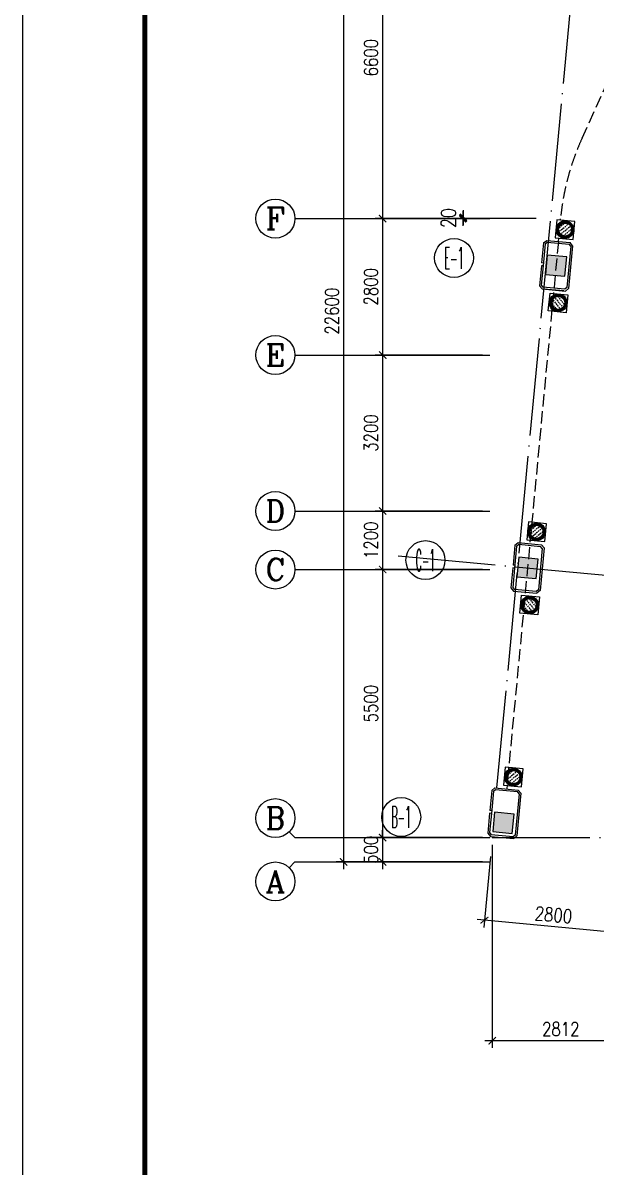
# Model space of a CAD drawing. Extents: x 0 to 121123, y -139549 to 0.
# Drawn here: x 16023 to 27777, y -118759 to -95285 of the extents above; entities that cross this region are included whole.
import ezdxf
from ezdxf.enums import TextEntityAlignment as Align

# ---------------------------------------------------------------- set-up
doc = ezdxf.new("R2010")
doc.units = 0
doc.header["$LTSCALE"] = 1000
doc.header["$MEASUREMENT"] = 0
doc.linetypes.add('DASH', pattern=[0.35, 0.25, -0.1])
doc.linetypes.add('DOTE', pattern=[2.42, 2, -0.2, 0.02, -0.2])
doc.layers.get('0').update_dxf_attribs({"linetype": 'CONTINUOUS'})
doc.layers.get('DEFPOINTS').update_dxf_attribs({"linetype": 'CONTINUOUS'})
for name, color, linetype in [('AXIS', 7, 'CONTINUOUS'), ('AXIS_TEXT', 7, 'CONTINUOUS'), ('DOTE', 252, 'DOTE'), ('PUB_TITLE', 7, 'CONTINUOUS'), ('WALL', 7, 'CONTINUOUS'), ('WINDOW', 7, 'CONTINUOUS'), ('柱', 7, 'CONTINUOUS')]:
    doc.layers.add(name, color=color, linetype=linetype)
doc.styles.add('COMPLEX', font='COMPLEX.shx', dxfattribs={"width": 0.8})
doc.styles.add('DIM_FONT', font='romanc.shx', dxfattribs={"width": 0.8})
doc.dimstyles.new('NORMAL', dxfattribs={"dimtxt": 300, "dimasz": 1, "dimexe": 250, "dimexo": 300, "dimgap": 150, "dimtad": 1, "dimdec": 0, "dimdsep": 46, "dimtxsty": 'DIM_FONT', "dimblk": '_DIMX', "dimblk1": 'ARCHTICK', "dimblk2": 'ARCHTICK', "dimcen": 0.09, "dimdle": 200, "dimclrt": 7, "dimadec": 0, "dimazin": 0, "dimtfac": 1, "dimtdec": 0, "dimtix": 1, "dimtmove": 2, "dimatfit": 3, "dimldrblk": '_DIMX', "dimfxl": 0, "dimtolj": 1, "dimtzin": 0, "dimarcsym": 0})
doc.dimstyles.new('S100', dxfattribs={"dimtxt": 280, "dimasz": 150, "dimexe": 150, "dimexo": 150, "dimgap": 100, "dimtad": 1, "dimdec": 0, "dimzin": 0, "dimdsep": 46, "dimtxsty": 'DIM_FONT', "dimblk": '_DIMX', "dimblk1": 'ARCHTICK', "dimblk2": 'ARCHTICK', "dimsah": 1, "dimcen": 0.09, "dimdle": 150, "dimclrt": 7, "dimadec": 0, "dimazin": 0, "dimtfac": 1, "dimtdec": 0, "dimtix": 1, "dimtmove": 2, "dimatfit": 3, "dimldrblk": 'ARCHTICK', "dimfxl": 0, "dimtolj": 1, "dimtzin": 0, "dimarcsym": 0})

# ---------------------------------------------------------------- blocks, each defined once
blk = doc.blocks.new('_ARCHTICK')
at = {"color": 0, "linetype": 'ByBlock', "const_width": 0.15}
blk.add_lwpolyline([(-0.5, -0.5), (0.5, 0.5)], dxfattribs=at)
blk = doc.blocks.new('*D90')
at = {"color": 0, "linetype": 'ByBlock'}
for p, q in [((24072, -30202), (21072, -30202)), ((21222, -30052), (21222, -52952)), ((24072, -52802), (21072, -52802))]:
    blk.add_line(p, q, dxfattribs=at)
at = {"layer": 'DEFPOINTS', "color": 0, "linetype": 'ByBlock'}
for p in [(24222, -30202), (21222, -52802), (24222, -52802)]:
    blk.add_point(p, dxfattribs=at)
at = {"color": 0, "linetype": 'ByBlock', "xscale": 150, "yscale": 150, "zscale": 150}
for p, rotation in [((21222, -30202), 90), ((21222, -52802), 270)]:
    blk.add_blockref('_ARCHTICK', p, dxfattribs=dict(at, rotation=rotation))
at = {"color": 7, "linetype": 'ByBlock', "insert": (20982, -41502), "char_height": 280, "attachment_point": 5, "rotation": 90, "style": 'DIM_FONT'}
blk.add_mtext('\\A1;22600', dxfattribs=at)
blk = doc.blocks.new('_DIMX')
blk.add_line((-150, 0), (150, 0))
at = {"const_width": 50}
blk.add_lwpolyline([(-70, -70), (70, 70)], dxfattribs=at)
blk = doc.blocks.new('*D91')
at = {"color": 0, "linetype": 'ByBlock'}
for p, q in [((22022, -46652), (22022, -52452)), ((24072, -46802), (21872, -46802)), ((24072, -52302), (21872, -52302))]:
    blk.add_line(p, q, dxfattribs=at)
at = {"layer": 'DEFPOINTS', "color": 0, "linetype": 'ByBlock'}
for p in [(24222, -46802), (22022, -52302), (24222, -52302)]:
    blk.add_point(p, dxfattribs=at)
at = {"color": 0, "linetype": 'ByBlock', "xscale": 150, "yscale": 150, "zscale": 150}
for p, rotation in [((22022, -46802), 90), ((22022, -52302), 270)]:
    blk.add_blockref('_ARCHTICK', p, dxfattribs=dict(at, rotation=rotation))
at = {"color": 7, "linetype": 'ByBlock', "insert": (21782, -49552), "char_height": 280, "attachment_point": 5, "rotation": 90, "style": 'DIM_FONT'}
blk.add_mtext('\\A1;5500', dxfattribs=at)
blk = doc.blocks.new('*D94')
at = {"color": 0, "linetype": 'ByBlock'}
for p, q in [((24072, -52302), (21872, -52302)), ((22022, -52302), (22022, -52152)), ((22022, -52302), (22022, -52802)), ((24072, -52802), (21872, -52802)), ((22022, -52802), (22022, -52952))]:
    blk.add_line(p, q, dxfattribs=at)
at = {"layer": 'DEFPOINTS', "color": 0, "linetype": 'ByBlock'}
for p in [(24222, -52302), (22022, -52802), (24222, -52802)]:
    blk.add_point(p, dxfattribs=at)
at = {"color": 0, "linetype": 'ByBlock', "xscale": 150, "yscale": 150, "zscale": 150}
for p, rotation in [((22022, -52302), 270), ((22022, -52802), 90)]:
    blk.add_blockref('_ARCHTICK', p, dxfattribs=dict(at, rotation=rotation))
at = {"color": 7, "linetype": 'ByBlock', "insert": (21782, -52552), "char_height": 280, "attachment_point": 5, "rotation": 90, "style": 'DIM_FONT'}
blk.add_mtext('\\A1;500', dxfattribs=at)
blk = doc.blocks.new('*D99')
at = {"color": 0, "linetype": 'ByBlock'}
for p, q in [((22022, -32852), (22022, -39752)), ((24072, -33002), (21872, -33002)), ((24072, -39602), (21872, -39602))]:
    blk.add_line(p, q, dxfattribs=at)
at = {"layer": 'DEFPOINTS', "color": 0, "linetype": 'ByBlock'}
for p in [(24222, -33002), (22022, -39602), (24222, -39602)]:
    blk.add_point(p, dxfattribs=at)
at = {"color": 0, "linetype": 'ByBlock', "xscale": 150, "yscale": 150, "zscale": 150}
for p, rotation in [((22022, -33002), 90), ((22022, -39602), 270)]:
    blk.add_blockref('_ARCHTICK', p, dxfattribs=dict(at, rotation=rotation))
at = {"color": 7, "linetype": 'ByBlock', "insert": (21782, -36302), "char_height": 280, "attachment_point": 5, "rotation": 90, "style": 'DIM_FONT'}
blk.add_mtext('\\A1;6600', dxfattribs=at)
blk = doc.blocks.new('*D100')
at = {"color": 0, "linetype": 'ByBlock'}
for p, q in [((22022, -45452), (22022, -46952)), ((24072, -45602), (21872, -45602)), ((24072, -46802), (21872, -46802))]:
    blk.add_line(p, q, dxfattribs=at)
at = {"layer": 'DEFPOINTS', "color": 0, "linetype": 'ByBlock'}
for p in [(24222, -45602), (22022, -46802), (24222, -46802)]:
    blk.add_point(p, dxfattribs=at)
at = {"color": 0, "linetype": 'ByBlock', "xscale": 150, "yscale": 150, "zscale": 150}
for p, rotation in [((22022, -45602), 90), ((22022, -46802), 270)]:
    blk.add_blockref('_ARCHTICK', p, dxfattribs=dict(at, rotation=rotation))
at = {"color": 7, "linetype": 'ByBlock', "insert": (21782, -46202), "char_height": 280, "attachment_point": 5, "rotation": 90, "style": 'DIM_FONT'}
blk.add_mtext('\\A1;1200', dxfattribs=at)
blk = doc.blocks.new('*D101')
at = {"color": 0, "linetype": 'ByBlock'}
for p, q in [((22022, -42252), (22022, -45752)), ((24072, -42402), (21872, -42402)), ((24072, -45602), (21872, -45602))]:
    blk.add_line(p, q, dxfattribs=at)
at = {"layer": 'DEFPOINTS', "color": 0, "linetype": 'ByBlock'}
for p in [(24222, -42402), (22022, -45602), (24222, -45602)]:
    blk.add_point(p, dxfattribs=at)
at = {"color": 0, "linetype": 'ByBlock', "xscale": 150, "yscale": 150, "zscale": 150}
for p, rotation in [((22022, -42402), 90), ((22022, -45602), 270)]:
    blk.add_blockref('_ARCHTICK', p, dxfattribs=dict(at, rotation=rotation))
at = {"color": 7, "linetype": 'ByBlock', "insert": (21782, -44002), "char_height": 280, "attachment_point": 5, "rotation": 90, "style": 'DIM_FONT'}
blk.add_mtext('\\A1;3200', dxfattribs=at)
blk = doc.blocks.new('*D102')
at = {"color": 0, "linetype": 'ByBlock'}
for p, q in [((24072, -39602), (21872, -39602)), ((22022, -39452), (22022, -42552)), ((24072, -42402), (21872, -42402))]:
    blk.add_line(p, q, dxfattribs=at)
at = {"layer": 'DEFPOINTS', "color": 0, "linetype": 'ByBlock'}
for p in [(24222, -39602), (22022, -42402), (24222, -42402)]:
    blk.add_point(p, dxfattribs=at)
at = {"color": 0, "linetype": 'ByBlock', "xscale": 150, "yscale": 150, "zscale": 150}
for p, rotation in [((22022, -39602), 90), ((22022, -42402), 270)]:
    blk.add_blockref('_ARCHTICK', p, dxfattribs=dict(at, rotation=rotation))
at = {"color": 7, "linetype": 'ByBlock', "insert": (21782, -41002), "char_height": 280, "attachment_point": 5, "rotation": 90, "style": 'DIM_FONT'}
blk.add_mtext('\\A1;2800', dxfattribs=at)
blk = doc.blocks.new('_AXISO')
blk.add_circle((0, 0), 0.5)
at = {"layer": 'AXIS_TEXT', "style": 'COMPLEX', "width": 1.041667}
blk.add_attdef('A', text='', height=0.56, dxfattribs=at).set_placement((-0.25, -0.28), (0.25, -0.28), align=Align.FIT)
blk = doc.blocks.new('_AXISO2')
blk.add_line((0.354, 0.146), (0.5, 0))
blk.add_circle((0, 0.5), 0.5)
at = {"layer": 'AXIS_TEXT', "style": 'COMPLEX', "width": 1.041667}
blk.add_attdef('A', text='', height=0.56, dxfattribs=at).set_placement((-0.25, 0.22), (0.25, 0.22), align=Align.FIT)
blk = doc.blocks.new('_AXISO1')
blk.add_line((0.354, -0.146), (0.5, 0))
blk.add_circle((0, -0.5), 0.5)
at = {"layer": 'AXIS_TEXT', "style": 'COMPLEX', "width": 1.041667}
blk.add_attdef('A', text='', height=0.56, dxfattribs=at).set_placement((-0.25, -0.78), (0.25, -0.78), align=Align.FIT)
blk = doc.blocks.new('*D127')
at = {"color": 0, "linetype": 'ByBlock'}
for p, q in [((24269, -52452), (24269, -56618)), ((27081, -52457), (27081, -56618)), ((27231, -56468), (24119, -56468))]:
    blk.add_line(p, q, dxfattribs=at)
at = {"layer": 'DEFPOINTS', "color": 0, "linetype": 'ByBlock'}
for p in [(24269, -52302), (27081, -52307), (24269, -56468)]:
    blk.add_point(p, dxfattribs=at)
at = {"color": 0, "linetype": 'ByBlock', "xscale": 150, "yscale": 150, "zscale": 150, "rotation": 180}
blk.add_blockref('_ARCHTICK', (24269, -56468), dxfattribs=at)
at = {"color": 0, "linetype": 'ByBlock', "xscale": 150, "yscale": 150, "zscale": 150}
blk.add_blockref('_ARCHTICK', (27081, -56468), dxfattribs=at)
at = {"color": 7, "linetype": 'ByBlock', "insert": (25675, -56228), "char_height": 280, "attachment_point": 5, "style": 'DIM_FONT'}
blk.add_mtext('\\A1;2812', dxfattribs=at)
blk = doc.blocks.new('*D128')
at = {"color": 0, "linetype": 'ByBlock'}
for p, q in [((24233, -52688), (24095, -54144)), ((27021, -52951), (26883, -54407)), ((27047, -54272), (23960, -53981))]:
    blk.add_line(p, q, dxfattribs=at)
at = {"layer": 'DEFPOINTS', "color": 0, "linetype": 'ByBlock'}
for p in [(24247, -52539), (27035, -52802), (24110, -53995)]:
    blk.add_point(p, dxfattribs=at)
at = {"color": 0, "linetype": 'ByBlock', "xscale": 150, "yscale": 150, "zscale": 150}
for p, rotation in [((24110, -53995), 174.605425480448), ((26897, -54258), 354.6054254804479)]:
    blk.add_blockref('_ARCHTICK', p, dxfattribs=dict(at, rotation=rotation))
at = {"color": 7, "linetype": 'ByBlock', "insert": (25526, -53887), "char_height": 280, "attachment_point": 5, "rotation": 354.6054, "style": 'DIM_FONT'}
blk.add_mtext('\\A1;2800', dxfattribs=at)
blk = doc.blocks.new('*D196')
at = {"color": 0, "linetype": 'ByBlock'}
for p, q in [((25169, -96889), (23421, -96889)), ((23671, -96868), (23671, -96867)), ((23671, -96869), (23671, -96889)), ((23671, -96890), (23671, -96891))]:
    blk.add_line(p, q, dxfattribs=at)
at = {"layer": 'DEFPOINTS', "color": 0, "linetype": 'ByBlock'}
for p in [(23671, -96889), (25451, -96869), (25469, -96889)]:
    blk.add_point(p, dxfattribs=at)
at = {"color": 0, "linetype": 'ByBlock'}
for p, rotation in [((23671, -96869), 270), ((23671, -96889), 90)]:
    blk.add_blockref('_DIMX', p, dxfattribs=dict(at, rotation=rotation))
at = {"color": 7, "linetype": 'ByBlock', "insert": (23371, -96879), "char_height": 300, "attachment_point": 5, "rotation": 90, "style": 'DIM_FONT'}
blk.add_mtext('\\A1;20', dxfattribs=at)

msp = doc.modelspace()

# ---------------------------------------------------------------- hatches: boundary and pattern name
h = msp.add_hatch()
h.set_pattern_fill('天然石材', color=256, scale=244.712991, angle=264.61, style=0)
h.set_pattern_definition([(39.61, (34405.2, -36556), (390.047, -471.3184), []), (39.61, (34409.28, -36512.906), (39.00471, -47.131843), [30.589124, -15.29456])])
h.paths.add_polyline_path([(27006, -99525.1, 1), (27276, -99525.1, 1)])
h = msp.add_hatch()
h.set_pattern_fill('天然石材', color=256, scale=244.712991, angle=264.61, style=0)
h.set_pattern_definition([(309.61, (22357.56, -164244.75), (471.3184, 390.047), []), (309.61, (22353.495, -164287.82), (47.131843, 39.00471), [30.589124, -15.29456])])
h.paths.add_polyline_path([(27134.2, -101028.2, 1), (26864.2, -101028.2, 1)])
h = msp.add_hatch()
h.set_pattern_fill('天然石材', color=256, scale=244.712991, angle=264.61, style=0)
h.set_pattern_definition([(39.61, (33820.2, -42756.06), (390.047, -471.3184), []), (39.61, (33824.29, -42712.99), (39.00471, -47.131843), [30.589124, -15.29456])])
h.paths.add_polyline_path([(26421, -105725.2, 1), (26691, -105725.2, 1)])
h = msp.add_hatch()
h.set_pattern_fill('天然石材', color=256, scale=244.712991, angle=264.61, style=0)
h.set_pattern_definition([(309.61, (21772.6, -170444.84), (471.3184, 390.047), []), (309.61, (21768.506, -170487.91), (47.131843, 39.00471), [30.589124, -15.29456])])
h.paths.add_polyline_path([(26549.2, -107228.3, 1), (26279.2, -107228.3, 1)])
h = msp.add_hatch()
h.set_pattern_fill('天然石材', color=256, scale=244.712991, angle=264.61, style=0)
h.set_pattern_definition([(39.6009, (33355.24, -47789.04), (389.972, -471.381), []), (39.60085, (33359.31, -47745.975), (38.99718, -47.13807), [30.589124, -15.29456])])
h.paths.add_polyline_path([(25946, -110757, 1), (26216, -110757, 1)])
at = {"layer": '柱'}
h = msp.add_hatch(color=256, dxfattribs=at)
h.paths.add_polyline_path([(26153, -106646.3), (26551.2, -106683.9), (26588.8, -106285.6), (26190.5, -106248.1)])
h.paths.add_polyline_path([(26738.4, -100446.2), (27136.7, -100483.8), (27174.2, -100085.6), (26776, -100048)])
h.paths.add_polyline_path([(25659.1, -111876.6), (26057.3, -111914.2), (26094.9, -111516), (25696.6, -111478.4)])

# ---------------------------------------------------------------- linework, layer by layer
for points in [[(26939.5, -99691.8), (27307.8, -99726.5), (27342.5, -99358.4), (26974.3, -99323.6)], [(26832.4, -100826.7), (27200.7, -100861.5), (27165.9, -101229.7), (26797.7, -101194.9)], [(26354.5, -105891.9), (26722.8, -105926.6), (26757.5, -105558.5), (26389.3, -105523.7)], [(26247.5, -107026.8), (26615.7, -107061.6), (26580.9, -107429.7), (26212.7, -107395)], [(25879.5, -110923.7), (26247.7, -110958.5), (26282.5, -110590.3), (25914.3, -110555.5)]]:
    msp.add_lwpolyline(points, close=True)
for centre, radius in [((27141, -99525.1), 180.2), ((27141, -99525.1), 165.2), ((27141, -99525.1), 160.2), ((27141, -99525.1), 144.8), ((27141, -99525.1), 135), ((26999.2, -101028.2), 180.2), ((26999.2, -101028.2), 165.2), ((26999.2, -101028.2), 160.2), ((26999.2, -101028.2), 144.8), ((26999.2, -101028.2), 135), ((26556, -105725.2), 180.2), ((26556, -105725.2), 165.2), ((26556, -105725.2), 160.2), ((26556, -105725.2), 144.8), ((26556, -105725.2), 135), ((26414.2, -107228.3), 180.2), ((26414.2, -107228.3), 165.2), ((26414.2, -107228.3), 160.2), ((26414.2, -107228.3), 144.8), ((26414.2, -107228.3), 135), ((26081, -110757), 180.2), ((26081, -110757), 165.2), ((26081, -110757), 160.2), ((26081, -110757), 144.8), ((26081, -110757), 135)]:
    msp.add_circle(centre, radius)
at = {"layer": 'AXIS'}
for p, q in [((21600.2, -99299.1), (25600.2, -99299.1)), ((21600.2, -102099.1), (25600.2, -102099.1)), ((21600.2, -105299.1), (25600.2, -105299.1)), ((21600.2, -106499.1), (25600.2, -106499.1)), ((21600.2, -111999.1), (25600.2, -111999.1)), ((21600.2, -112499.1), (25600.2, -112499.1))]:
    msp.add_line(p, q, dxfattribs=at)
at = {"layer": 'DOTE'}
for p, q in [((25743.6, -110980.6), (27734.4, -89899.1)), ((23716.9, -106215.3), (33588.8, -107147.5)), ((25647.5, -111999.1), (74351, -111999.1))]:
    msp.add_line(p, q, dxfattribs=at)
at = {"layer": 'PUB_TITLE'}
msp.add_lwpolyline([(16022.7, -139549.4), (16022.7, -80149.4), (121122.7, -80149.4), (121122.7, -139549.4)], close=True, dxfattribs=at)
at = {"layer": 'PUB_TITLE', "const_width": 100}
msp.add_lwpolyline([(18522.7, -138549.4), (120122.7, -138549.4), (120122.7, -81149.4), (18522.7, -81149.4)], close=True, dxfattribs=at)
at = {"layer": 'WALL'}
for p, q in [((26699, -99799.7), (26764.4, -99745.6)), ((26764.4, -99745.6), (27242.2, -99790.7)), ((26699, -99799.7), (26660.5, -100207.9)), ((26732.5, -99817.4), (26689.7, -100270.9)), ((26732.5, -99817.4), (26775.5, -99781.8)), ((26775.5, -99781.8), (27224.5, -99824.1)), ((27260.1, -99867.2), (27180.2, -100714.4)), ((27296.3, -99856), (27213.7, -100732.1)), ((27260.1, -99867.2), (27224.5, -99824.1)), ((27296.3, -99856), (27242.2, -99790.7)), ((26695.3, -100211.1), (26660.5, -100207.9)), ((26654.8, -100267.6), (26616.3, -100675.8)), ((26689.7, -100270.9), (26652.5, -100664.6)), ((26689.7, -100270.9), (26654.8, -100267.6)), ((26616.3, -100675.8), (26670.4, -100741.2)), ((26652.5, -100664.6), (26688.2, -100707.7)), ((26670.4, -100741.2), (27148.3, -100786.2)), ((27137.2, -100750), (26688.2, -100707.7)), ((27118.4, -100783.4), (26700.3, -100744)), ((27180.2, -100714.4), (27137.2, -100750)), ((27213.7, -100732.1), (27148.3, -100786.2)), ((26113.5, -105999.7), (26075, -106407.9)), ((26147, -106017.4), (26104.2, -106470.9)), ((26113.5, -105999.7), (26178.9, -105945.6)), ((26147, -106017.4), (26190, -105981.8)), ((26178.9, -105945.6), (26656.8, -105990.7)), ((26190, -105981.8), (26639, -106024.2)), ((26674.7, -106067.2), (26594.7, -106914.5)), ((26710.9, -106056.1), (26628.2, -106932.2)), ((26674.7, -106067.2), (26639, -106024.2)), ((26710.9, -106056.1), (26656.8, -105990.7)), ((26069.4, -106467.6), (26030.8, -106875.8)), ((26104.2, -106470.9), (26067.1, -106864.7)), ((26104.2, -106470.9), (26069.4, -106467.6)), ((26109.8, -106411.2), (26075, -106407.9)), ((26030.8, -106875.8), (26084.9, -106941.2)), ((26067.1, -106864.7), (26102.7, -106907.7)), ((26084.9, -106941.2), (26562.8, -106986.3)), ((26551.7, -106950.1), (26102.7, -106907.7)), ((26594.7, -106914.5), (26551.7, -106950.1)), ((26628.2, -106932.2), (26562.8, -106986.3)), ((25638.3, -111031.4), (25599.7, -111439.6)), ((25638.3, -111031.4), (25703.6, -110977.3)), ((25671.7, -111049.2), (25714.8, -111013.6)), ((25703.6, -110977.3), (26181.5, -111022.4)), ((25714.8, -111013.6), (26163.8, -111055.9)), ((26235.6, -111087.8), (26181.5, -111022.4)), ((25671.7, -111049.2), (25629, -111502.7)), ((26199.4, -111099), (26119.5, -111946.2)), ((26235.6, -111087.8), (26152.9, -111963.9)), ((26199.4, -111099), (26163.8, -111055.9)), ((25594.1, -111499.4), (25555.6, -111907.6)), ((25629, -111502.7), (25594.1, -111499.4)), ((25634.6, -111442.9), (25599.7, -111439.6)), ((25629, -111502.7), (25591.8, -111896.4)), ((25555.6, -111907.6), (25609.7, -111972.9)), ((25591.8, -111896.4), (25627.4, -111939.4)), ((26076.4, -111981.8), (25627.4, -111939.4)), ((26119.5, -111946.2), (26076.4, -111981.8)), ((26152.9, -111963.9), (26087.6, -112018)), ((25609.7, -111972.9), (26087.6, -112018))]:
    msp.add_line(p, q, dxfattribs=at)
at = {"layer": 'WALL', "color": 3, "linetype": 'DASH'}
msp.add_line((27003.3, -99768.1), (25943.6, -111000), dxfattribs=at)
msp.add_lwpolyline([(27044.7, -99330.3), (27046.9, -99306.6, -0.0835888), (27488.9, -97651.3), (29569.8, -93086.9)], format="xyb", dxfattribs=at)
msp.add_lwpolyline([(27003.3, -99768.1), (27009.9, -99698.4)], dxfattribs=at)
at = {"layer": '柱'}
for points in [[(26738.4, -100446.2), (27136.7, -100483.8), (27174.2, -100085.6), (26776, -100048)], [(26153, -106646.3), (26551.2, -106683.9), (26588.8, -106285.6), (26190.5, -106248.1)], [(25659.1, -111876.6), (26057.3, -111914.2), (26094.9, -111516), (25696.6, -111478.4)]]:
    msp.add_lwpolyline(points, close=True, dxfattribs=at)

# ---------------------------------------------------------------- block references
at = {"layer": 'AXIS'}
ref = msp.add_blockref('_AXISO', (21200.2, -99299.1), dxfattribs=dict(at, xscale=800, yscale=800, zscale=800))
ref.add_attrib('A', 'F', dxfattribs={"layer": 'AXIS_TEXT', "height": 448, "style": 'COMPLEX', "width": 1.171875}).set_placement((21000.2, -99523.1), (21400.2, -99523.1), align=Align.FIT)
ref = msp.add_blockref('_AXISO', (24863.7, -100107.5), dxfattribs=dict(at, xscale=800, yscale=800, zscale=800))
ref.add_attrib('A', 'E-1', dxfattribs={"layer": 'AXIS_TEXT', "height": 448, "style": 'COMPLEX', "width": 0.334821}).set_placement((24663.7, -100331.5), (25063.7, -100331.5), align=Align.FIT)
ref = msp.add_blockref('_AXISO', (21200.2, -102099.1), dxfattribs=dict(at, xscale=800, yscale=800, zscale=800))
ref.add_attrib('A', 'E', dxfattribs={"layer": 'AXIS_TEXT', "height": 448, "style": 'COMPLEX', "width": 1.171875}).set_placement((21000.2, -102323.1), (21400.2, -102323.1), align=Align.FIT)
ref = msp.add_blockref('_AXISO', (21200.2, -105299.1), dxfattribs=dict(at, xscale=800, yscale=800, zscale=800))
ref.add_attrib('A', 'D', dxfattribs={"layer": 'AXIS_TEXT', "height": 448, "style": 'COMPLEX', "width": 1.102941}).set_placement((21000.2, -105523.1), (21400.2, -105523.1), align=Align.FIT)
ref = msp.add_blockref('_AXISO', (21200.2, -106499.1), dxfattribs=dict(at, xscale=800, yscale=800, zscale=800))
ref.add_attrib('A', 'C', dxfattribs={"layer": 'AXIS_TEXT', "height": 448, "style": 'COMPLEX', "width": 1.25}).set_placement((21000.2, -106723.1), (21400.2, -106723.1), align=Align.FIT)
ref = msp.add_blockref('_AXISO', (24278.4, -106306.1), dxfattribs=dict(at, xscale=800, yscale=800, zscale=800))
ref.add_attrib('A', 'C-1', dxfattribs={"layer": 'AXIS_TEXT', "height": 448, "style": 'COMPLEX', "width": 0.334821}).set_placement((24078.4, -106530.1), (24478.4, -106530.1), align=Align.FIT)
ref = msp.add_blockref('_AXISO2', (21200.2, -111999.1), dxfattribs=dict(at, xscale=800, yscale=800, zscale=800))
ref.add_attrib('A', 'B', dxfattribs={"layer": 'AXIS_TEXT', "height": 448, "style": 'COMPLEX', "width": 1.102941}).set_placement((21000.2, -111823.1), (21400.2, -111823.1), align=Align.FIT)
ref = msp.add_blockref('_AXISO', (23780.7, -111576.3), dxfattribs=dict(at, xscale=800, yscale=800, zscale=800))
ref.add_attrib('A', 'B-1', dxfattribs={"layer": 'AXIS_TEXT', "height": 448, "style": 'COMPLEX', "width": 0.328947}).set_placement((23580.7, -111800.3), (23980.7, -111800.3), align=Align.FIT)
at = {"layer": 'AXIS', "xscale": 800, "yscale": 800, "zscale": 800}
msp.add_blockref('_AXISO1', (21200.2, -112499.1), dxfattribs=at).add_auto_attribs({'A': 'A'})

# ---------------------------------------------------------------- dimensions: what is measured, and where the dimension line sits
at = {"layer": 'AXIS'}
for p1, p2, distance, picture, middle in [((25600.2, -89899.1), (25600.2, -112499.1), -3000, '*D90', (22360.2, -101199.1)), ((28412.7, -112499.1), (25625.1, -112235.9), 1462.2, '*D128', (26904, -113584.3))]:
    dim = msp.add_aligned_dim(p1=p1, p2=p2, distance=distance, dimstyle='S100', dxfattribs=at)
    dim.commit()
    dim.dimension.update_dxf_attribs({"geometry": picture, "text_midpoint": middle, "insert": (1378.1, -59697)})
for base, p1, p2, picture, middle in [((23400.2, -99299.1), (25600.2, -92699.1), (25600.2, -99299.1), '*D99', (23160.2, -95999.1)), ((23400.2, -102099.1), (25600.2, -99299.1), (25600.2, -102099.1), '*D102', (23160.2, -100699.1)), ((23400.2, -105299.1), (25600.2, -102099.1), (25600.2, -105299.1), '*D101', (23160.2, -103699.1)), ((23400.2, -106499.1), (25600.2, -105299.1), (25600.2, -106499.1), '*D100', (23160.2, -105899.1)), ((23400.2, -111999.1), (25600.2, -106499.1), (25600.2, -111999.1), '*D91', (23160.2, -109249.1)), ((23400.2, -112499.1), (25600.2, -111999.1), (25600.2, -112499.1), '*D94', (23160.2, -112249.1))]:
    dim = msp.add_linear_dim(base=base, p1=p1, p2=p2, angle=90, dimstyle='S100', dxfattribs=at)
    dim.commit()
    dim.dimension.update_dxf_attribs({"geometry": picture, "text_midpoint": middle, "insert": (1378.1, -59697)})
dim = msp.add_linear_dim(base=(25647.5, -116164.7), p1=(28459.5, -112003.5), p2=(25647.5, -111999.1), dimstyle='S100', dxfattribs=at)
dim.commit()
dim.dimension.update_dxf_attribs({"geometry": '*D127', "text_midpoint": (27053.5, -115924.7), "insert": (1378.1, -59697)})
at = {"layer": 'WINDOW'}
dim = msp.add_linear_dim(base=(25048.9776, -99299.0948), p1=(26829.39, -99279.6068), p2=(26846.7466, -99299.0948), angle=90, dimstyle='NORMAL', override={"dimse1": 1}, dxfattribs=at)
dim.commit()
dim.dimension.update_dxf_attribs({"geometry": '*D196', "text_midpoint": (24748.9776, -99289.3508), "insert": (1378.0574, -2410.1829)})

doc.saveas('drawing.dxf')
